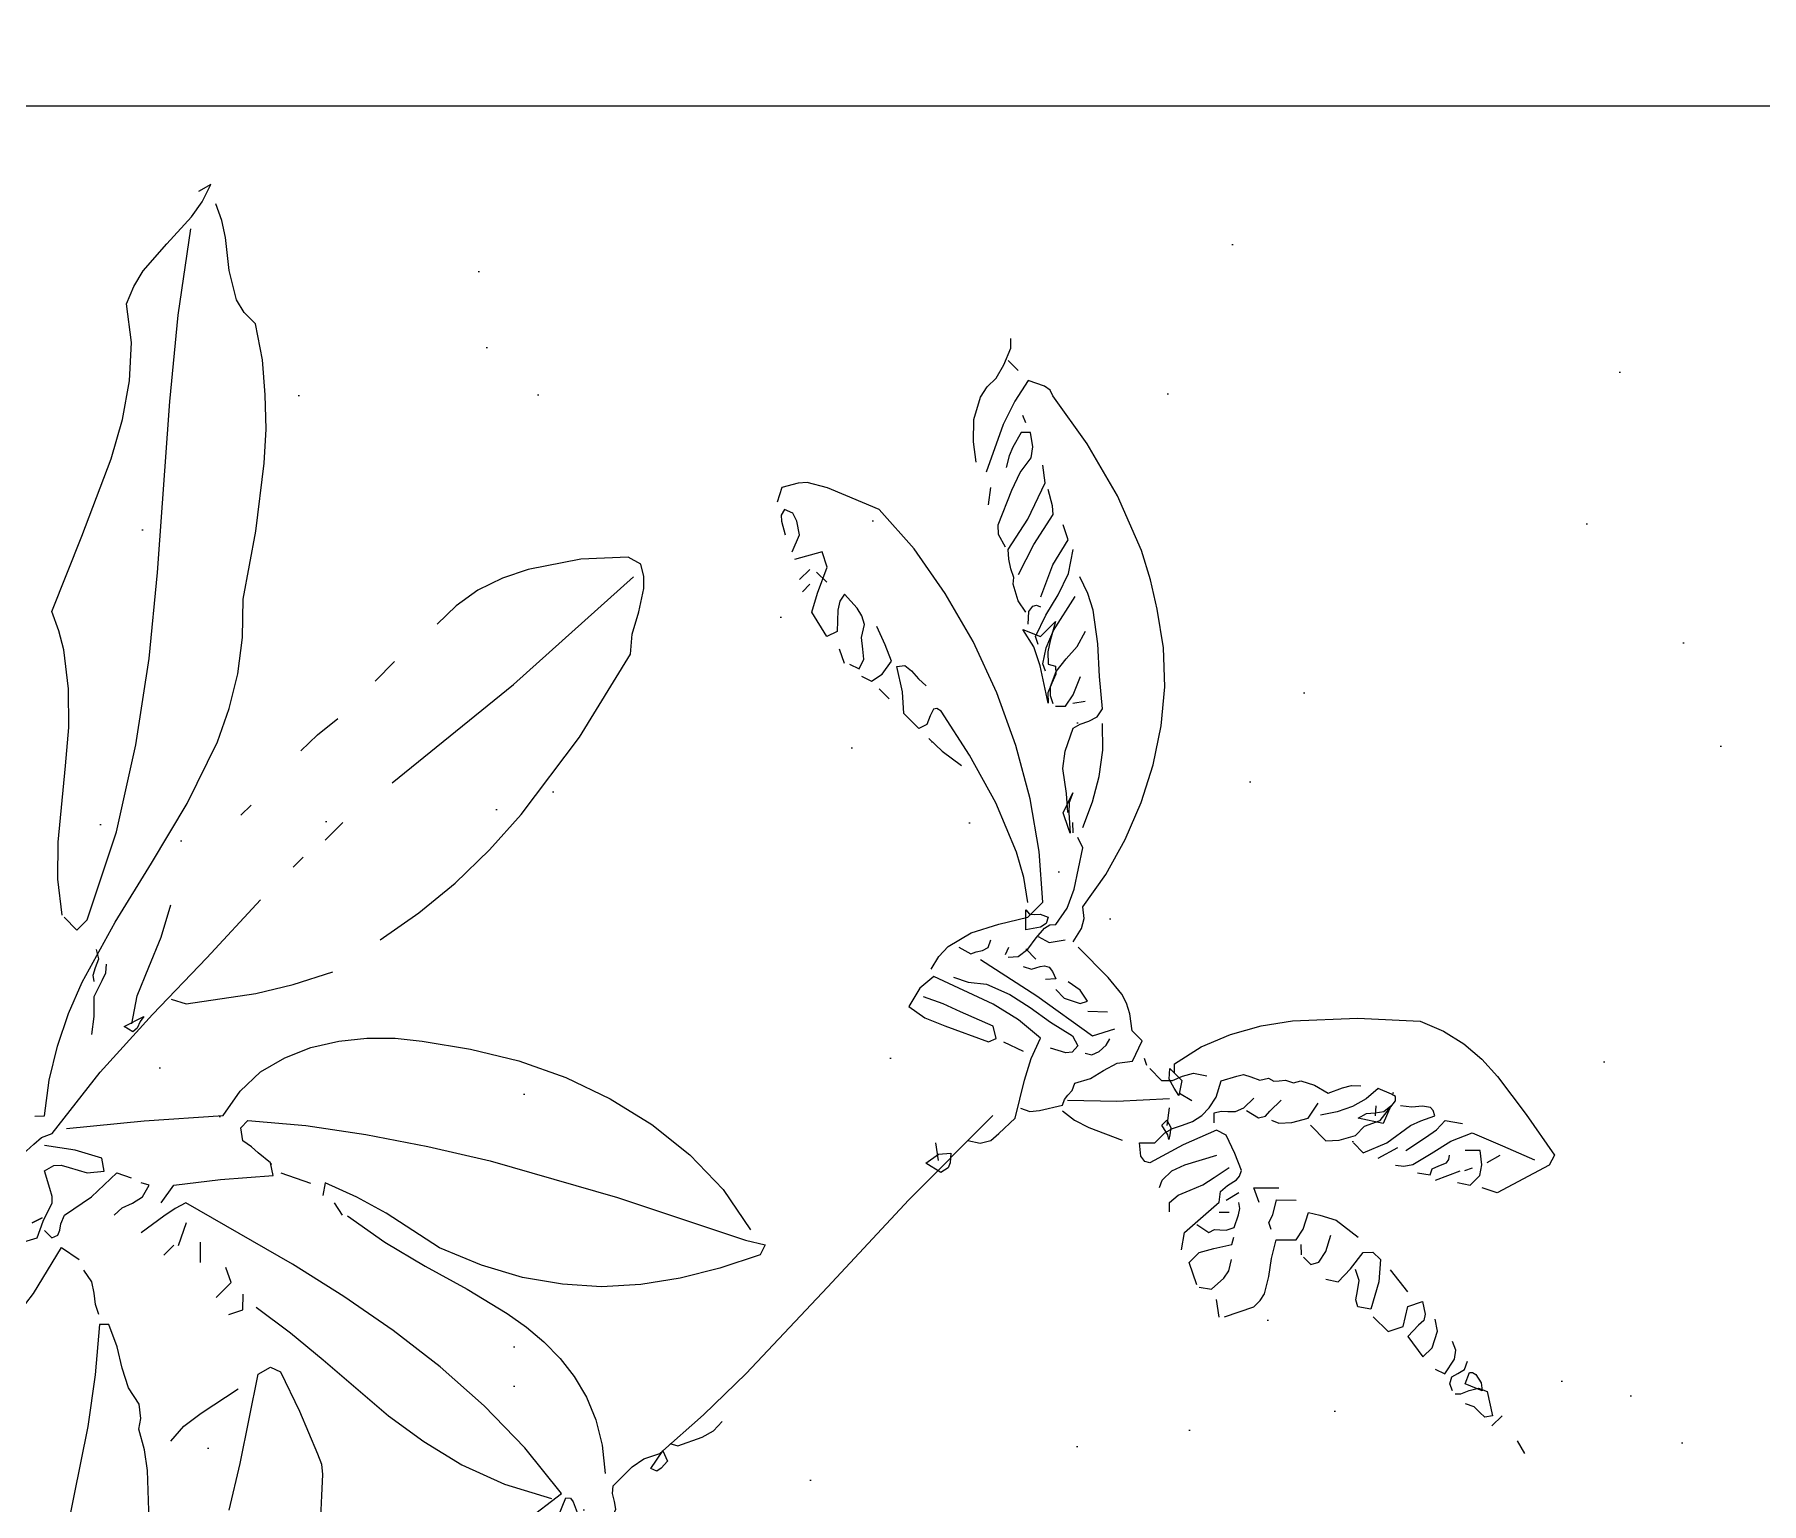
# Model space of a CAD drawing. Header units: inches. Extents: x 70 to 1974, y -315 to 363.
# Drawn here: x 902.5433 to 902.8527, y 213.948 to 214.2111 of the extents above; entities that cross this region are included whole.
import ezdxf

# ---------------------------------------------------------------- set-up
doc = ezdxf.new("R2010")
doc.units = ezdxf.units.IN
doc.header["$MEASUREMENT"] = 0
doc.layers.add('DERAKHT', color=56, linetype='Continuous', lineweight=9)
doc.layers.add('moble', color=7, linetype='Continuous', lineweight=5, true_color=0x32414e)
doc.layers.add('PDF_0', color=3, linetype='Continuous')
doc.layers.add('Tree', color=91, linetype='Continuous')

# ---------------------------------------------------------------- blocks, each defined once
blk = doc.blocks.new('k1')
at = {"true_color": 0x636466}
h = blk.add_hatch(color=251, dxfattribs=at)
h.dxf.hatch_style = 1
h.paths.add_polyline_path([(-461.084553, -161.558413), (-462.606539, -161.558413), (-462.606539, -162.181044), (-462.606488, -162.181044), (-462.606488, -162.318764), (-462.468176, -162.318764), (-462.468176, -161.696776), (-461.222916, -161.696776), (-461.222916, -162.942037), (-461.084553, -162.942037), (-461.084553, -162.803674)])
h.paths.add_polyline_path([(-460.392742, -161.696776), (-459.147481, -161.696776), (-459.147481, -162.942037), (-457.907038, -162.942037), (-457.907038, -162.803674), (-459.009118, -162.803674), (-459.009118, -161.558413), (-460.531104, -161.558413), (-460.531104, -162.181044), (-461.084553, -162.181044), (-461.084553, -162.319406), (-460.392742, -162.319406)])
h.paths.add_polyline_path([(-459.70093, -162.319406), (-459.147481, -162.319406), (-459.147481, -162.181044), (-459.839292, -162.181044), (-459.839292, -162.803674), (-461.084553, -162.803674), (-461.084553, -162.942037), (-459.70093, -162.942037)], flags=17)
h.paths.add_polyline_path([(-458.317307, -161.696776), (-457.072046, -161.696776), (-457.073504, -162.263267), (-457.004323, -162.263267), (-456.935141, -162.263118), (-456.933684, -161.558413), (-458.455669, -161.558413), (-458.455669, -162.181044), (-459.009118, -162.181044), (-459.009118, -162.319406), (-458.317307, -162.319406)])
h.paths.add_polyline_path([(-457.434007, -165.014543), (-453.659605, -165.014543), (-453.659605, -164.563534), (-457.434007, -164.563534)], flags=9)
h.paths.add_polyline_path([(-466.464598, -178.781012), (-469.762396, -178.781012), (-469.762396, -178.172044), (-466.464598, -178.172044)], flags=9)
h.paths.add_polyline_path([(-465.786543, -177.11876), (-468.342649, -177.11876), (-468.342649, -176.345838), (-465.786543, -176.345838)], flags=9)
h.paths.add_polyline_path([(-466.63717, -172.258761), (-468.426209, -172.258761), (-468.426209, -171.585383), (-466.63717, -171.585383)], flags=9)
h.paths.add_polyline_path([(-467.405796, -174.792701), (-469.156296, -174.792701), (-469.156296, -174.365201), (-467.405796, -174.365201)], flags=9)
h.paths.add_polyline_path([(-466.579129, -173.48992), (-469.330129, -173.48992), (-469.330129, -173.02492), (-466.579129, -173.02492)], flags=9)
h.paths.add_polyline_path([(-469.004688, -195.618186), (-468.536688, -195.649924), (-468.441471, -195.109924), (-468.909471, -195.078186)], flags=9)
h.paths.add_polyline_path([(-465.424801, -183.208578), (-468.854179, -183.237509), (-468.858987, -182.66753), (-465.429609, -182.638598)], flags=9)
h.paths.add_polyline_path([(-469.33272, -170.527946), (-465.138941, -170.527946), (-465.138941, -170.026826), (-469.33272, -170.026826)], flags=9)
h.paths.add_polyline_path([(-469.448368, -194.832219), (-468.980368, -194.863958), (-468.885152, -194.323958), (-469.353152, -194.292219)], flags=9)
h.paths.add_polyline_path([(-467.276073, -194.857165), (-468.718522, -194.869334), (-468.723646, -194.261855), (-467.281198, -194.249686)], flags=9)
h.paths.add_polyline_path([(-464.448265, -194.845215), (-465.653222, -194.85538), (-465.658031, -194.2854), (-464.453074, -194.275235)], flags=9)
h.paths.add_polyline_path([(-466.823562, -194.816121), (-465.800134, -194.84786), (-465.704917, -194.30786), (-466.728346, -194.276121)], flags=9)
h.paths.add_polyline_path([(-468.654176, -184.453827), (-467.978794, -184.476063), (-467.912084, -184.093043), (-468.587467, -184.070807)], flags=9)
h.paths.add_polyline_path([(-468.000477, -184.222584), (-467.911458, -184.230756), (-467.886942, -184.089996), (-467.975961, -184.081824)], flags=9)
h.paths.add_polyline_path([(-469.370858, -184.11538), (-469.306765, -184.121733), (-469.287705, -184.012299), (-469.351798, -184.005945)], flags=9)
h.paths.add_polyline_path([(-469.458864, -184.445559), (-469.355755, -184.453898), (-469.330739, -184.310265), (-469.433848, -184.301927)], flags=9)
h.paths.add_polyline_path([(-469.564205, -184.393873), (-468.642348, -184.413661), (-468.582984, -184.072814), (-469.504841, -184.053026)], flags=9)
h.paths.add_polyline_path([(-468.61394, -183.839235), (-467.938558, -183.861472), (-467.871848, -183.478452), (-468.547231, -183.456215)], flags=9)
h.paths.add_polyline_path([(-467.960151, -183.589319), (-467.871133, -183.597491), (-467.846617, -183.456732), (-467.935635, -183.44856)], flags=9)
h.paths.add_polyline_path([(-469.375332, -183.502935), (-469.311238, -183.509289), (-469.292179, -183.399854), (-469.356272, -183.393501)], flags=9)
h.paths.add_polyline_path([(-469.463338, -183.833115), (-469.360229, -183.841453), (-469.335213, -183.697821), (-469.438322, -183.689482)], flags=9)
h.paths.add_polyline_path([(-469.568679, -183.781429), (-468.646822, -183.801217), (-468.587458, -183.46037), (-469.509315, -183.440582)], flags=9)
h.paths.add_polyline_path([(-464.470043, -193.071108), (-466.409974, -193.087474), (-466.415036, -192.487495), (-464.475105, -192.471129)], flags=9)
h.paths.add_polyline_path([(-464.447055, -179.889519), (-467.444449, -179.914806), (-467.449447, -179.322327), (-464.452054, -179.29704)], flags=9)
h.paths.add_polyline_path([(-464.457023, -175.97201), (-466.684444, -175.990801), (-466.689442, -175.398322), (-464.462021, -175.379531)], flags=9)
h.paths.add_polyline_path([(-464.465941, -178.775776), (-466.548367, -178.793344), (-466.553492, -178.185866), (-464.471066, -178.168297)], flags=9)
h.paths.add_polyline_path([(-464.466612, -174.852487), (-466.289047, -174.867862), (-466.294045, -174.275383), (-464.47161, -174.260008)], flags=9)
h.paths.add_polyline_path([(-464.468663, -173.535124), (-466.471091, -173.552018), (-466.475963, -172.974538), (-464.473534, -172.957645)], flags=9)
h.paths.add_polyline_path([(-464.497979, -172.09468), (-465.535442, -172.103432), (-465.539049, -171.675948), (-464.501586, -171.667195)], flags=9)
h.paths.add_polyline_path([(-464.48703, -190.978807), (-466.520901, -190.978807), (-466.520901, -190.483824), (-464.48703, -190.483824)], flags=9)
h.paths.add_polyline_path([(-464.36096, -186.557805), (-469.83514, -186.603987), (-469.840008, -186.026883), (-464.365828, -185.980701)], flags=9)
h.paths.add_polyline_path([(-464.478767, -192.028262), (-465.421138, -192.028262), (-465.421138, -191.447609), (-464.478767, -191.447609)], flags=9)
h.paths.add_polyline_path([(-464.472947, -195.619187), (-466.412878, -195.635553), (-466.417307, -195.110572), (-464.477376, -195.094206)], flags=9)
h.paths.add_polyline_path([(-467.785297, -195.762833), (-468.370297, -195.762833), (-468.370297, -194.967833), (-467.785297, -194.967833)], flags=9)
h.paths.add_polyline_path([(-466.566597, -185.632484), (-467.581262, -185.632484), (-467.581262, -185.164507), (-466.566597, -185.164507)], flags=9)
h.paths.add_polyline_path([(-464.432667, -185.577388), (-466.210746, -185.592388), (-466.214107, -185.194002), (-464.436028, -185.179001)], flags=9)
h.paths.add_polyline_path([(-465.654601, -185.08121), (-469.009149, -185.08121), (-469.009149, -184.60894), (-465.654601, -184.60894)], flags=9)
h.paths.add_polyline_path([(-466.242817, -184.430748), (-467.910249, -184.444815), (-467.913281, -184.085369), (-466.24585, -184.071302)], flags=9)
h.paths.add_polyline_path([(-466.256574, -183.784196), (-467.534605, -183.794978), (-467.537974, -183.395593), (-466.259943, -183.384811)], flags=9)
h.paths.add_polyline_path([(-465.027294, -184.329362), (-465.448312, -184.332914), (-465.451302, -183.97846), (-465.030284, -183.974908)], flags=9)
h.paths.add_polyline_path([(-464.397347, -183.896756), (-466.049801, -183.910697), (-466.052792, -183.556243), (-464.400337, -183.542302)], flags=9)
h.paths.add_polyline_path([(-464.454953, -185.063108), (-465.646662, -185.073161), (-465.649936, -184.685123), (-464.458226, -184.675069)], flags=9)
h.paths.add_polyline_path([(-469.694532, -185.032886), (-469.025582, -185.053632), (-468.963345, -184.700668), (-469.632295, -184.679923)], flags=9)
h.paths.add_polyline_path([(-454.559252, -188.448283), (-454.608575, -188.448283), (-454.608575, -188.300314), (-454.559252, -188.300314)], flags=9)
h.paths.add_polyline_path([(-453.497239, -188.537825), (-454.550285, -188.537825), (-454.550285, -188.1414), (-453.497239, -188.1414)], flags=9)
h.paths.add_polyline_path([(-454.122686, -187.411794), (-454.172009, -187.411794), (-454.172009, -187.263824), (-454.122686, -187.263824)], flags=9)
h.paths.add_polyline_path([(-453.47049, -187.51871), (-454.105315, -187.51871), (-454.105315, -187.093677), (-453.47049, -187.093677)], flags=9)
h.paths.add_polyline_path([(-453.963077, -180.209451), (-454.0124, -180.209451), (-454.0124, -180.061482), (-453.963077, -180.061482)], flags=9)
h.paths.add_polyline_path([(-453.745032, -181.059576), (-453.794355, -181.059576), (-453.794355, -180.911606), (-453.745032, -180.911606)], flags=9)
h.paths.add_polyline_path([(-453.834329, -182.003262), (-453.883652, -182.003262), (-453.883652, -181.855293), (-453.834329, -181.855293)], flags=9)
h.paths.add_polyline_path([(-454.219129, -183.851612), (-454.268452, -183.851612), (-454.268452, -183.703643), (-454.219129, -183.703643)], flags=9)
h.paths.add_polyline_path([(-454.33808, -184.728231), (-454.387404, -184.728231), (-454.387404, -184.580262), (-454.33808, -184.580262)], flags=9)
h.paths.add_polyline_path([(-453.493382, -186.542126), (-454.174524, -186.542126), (-454.174524, -186.117093), (-453.493382, -186.117093)], flags=9)
h.paths.add_polyline_path([(-452.98882, -187.482582), (-453.545467, -187.482582), (-453.545467, -187.140139), (-452.98882, -187.140139)], flags=9)
h.paths.add_polyline_path([(-452.98882, -186.497949), (-453.545467, -186.497949), (-453.545467, -186.155506), (-452.98882, -186.155506)], flags=9)
h.paths.add_polyline_path([(-452.980347, -184.832488), (-454.348081, -184.832488), (-454.348081, -184.382934), (-452.980347, -184.382934)], flags=9)
h.paths.add_polyline_path([(-452.946768, -184.050748), (-454.225953, -184.050748), (-454.225953, -183.507196), (-452.946768, -183.507196)], flags=9)
h.paths.add_polyline_path([(-453.116858, -182.105274), (-453.808899, -182.105274), (-453.808899, -181.680241), (-453.116858, -181.680241)], flags=9)
h.paths.add_polyline_path([(-453.136025, -181.174462), (-453.742242, -181.174462), (-453.742242, -180.728995), (-453.136025, -180.728995)], flags=9)
h.paths.add_polyline_path([(-453.001036, -180.321862), (-453.938288, -180.321862), (-453.938288, -179.872308), (-453.001036, -179.872308)], flags=9)
h.paths.add_polyline_path([(-452.933118, -173.262658), (-456.203016, -173.319734), (-456.219288, -172.387526), (-452.949389, -172.33045)], flags=9)
h.paths.add_polyline_path([(-452.991961, -185.416598), (-454.046271, -185.416598), (-454.046271, -185.148553), (-452.991961, -185.148553)], flags=9)
h.paths.add_polyline_path([(-452.971152, -185.959896), (-453.900168, -185.959896), (-453.900168, -185.689964), (-452.971152, -185.689964)], flags=9)
h.paths.add_polyline_path([(-452.942275, -190.733958), (-453.686349, -190.733958), (-453.686349, -190.429564), (-452.942275, -190.429564)], flags=9)
h.paths.add_polyline_path([(-452.98882, -188.532389), (-453.545467, -188.532389), (-453.545467, -188.189946), (-452.98882, -188.189946)], flags=9)
h.paths.add_polyline_path([(-454.158193, -186.432475), (-454.207516, -186.432475), (-454.207516, -186.284506), (-454.158193, -186.284506)], flags=9)
h.paths.add_polyline_path([(-454.44334, -190.804359), (-455.494222, -190.804359), (-455.494222, -190.391765), (-454.44334, -190.391765)], flags=9)
h.paths.add_polyline_path([(-452.955046, -190.155794), (-453.704758, -190.155794), (-453.704758, -189.834489), (-452.955046, -189.834489)], flags=9)
h.paths.add_polyline_path([(-455.385779, -190.138784), (-454.579104, -190.138784), (-454.579104, -189.861077), (-455.385779, -189.861077)], flags=9)
h.paths.add_polyline_path([(-453.087851, -175.65778), (-455.011028, -175.65778), (-455.011028, -175.325999), (-453.087851, -175.325999)], flags=9)
h = blk.add_hatch(color=251, dxfattribs=at)
h.dxf.hatch_style = 1
h.paths.add_polyline_path([(-454.82729, -165.570921), (-455.449623, -165.570921), (-455.449623, -165.709283), (-454.826993, -165.709283)])
h.paths.add_polyline_path([(-454.688928, -165.570921), (-454.82729, -165.570921), (-454.826993, -165.709283), (-454.68863, -165.709283)])
h.paths.add_polyline_path([(-454.066, -165.570921), (-454.688928, -165.570921), (-454.68863, -165.709283), (-454.204362, -165.709283), (-454.204362, -166.954544), (-454.826993, -166.954544), (-454.826993, -167.646356), (-454.68863, -167.646356), (-454.68863, -167.092906), (-454.066, -167.092906)])
h.paths.add_polyline_path([(-454.68863, -165.709283), (-454.826993, -165.709283), (-454.826993, -166.262732), (-455.449623, -166.262732), (-455.449623, -167.784718), (-454.204362, -167.784718), (-454.204362, -169.029979), (-454.826993, -169.029979), (-454.826993, -169.72179), (-454.68863, -169.72179), (-454.68863, -169.168341), (-454.066, -169.168341), (-454.066, -167.646356), (-455.311261, -167.646356), (-455.311261, -166.401095), (-454.68863, -166.401095)])
h.paths.add_polyline_path([(-454.68863, -167.784718), (-454.826993, -167.784718), (-454.826993, -168.338167), (-455.449623, -168.338167), (-455.449623, -169.72179), (-455.311261, -169.72179), (-455.311261, -168.476529), (-454.68863, -168.476529)], flags=17)
h.paths.add_polyline_path([(-454.066, -169.72179), (-455.449623, -169.72179), (-455.449623, -169.860153), (-454.204362, -169.860153), (-454.204362, -171.105414), (-454.826993, -171.105414), (-454.826993, -171.797225), (-454.68863, -171.797225), (-454.68863, -171.243776), (-454.066, -171.243776)])
h.paths.add_polyline_path([(-458.68924, -165.014543), (-454.914838, -165.014543), (-454.914838, -164.563534), (-458.68924, -164.563534)], flags=9)
h.paths.add_polyline_path([(-467.609422, -178.781012), (-470.907219, -178.781012), (-470.907219, -178.172044), (-467.609422, -178.172044)], flags=9)
h.paths.add_polyline_path([(-466.931367, -177.11876), (-469.487472, -177.11876), (-469.487472, -176.345838), (-466.931367, -176.345838)], flags=9)
h.paths.add_polyline_path([(-467.781993, -172.258761), (-469.571033, -172.258761), (-469.571033, -171.585383), (-467.781993, -171.585383)], flags=9)
h.paths.add_polyline_path([(-468.55062, -174.792701), (-470.30112, -174.792701), (-470.30112, -174.365201), (-468.55062, -174.365201)], flags=9)
h.paths.add_polyline_path([(-467.723953, -173.48992), (-470.474953, -173.48992), (-470.474953, -173.02492), (-467.723953, -173.02492)], flags=9)
h.paths.add_polyline_path([(-470.149511, -195.618186), (-469.681511, -195.649924), (-469.586295, -195.109924), (-470.054295, -195.078186)], flags=9)
h.paths.add_polyline_path([(-466.569624, -183.208578), (-469.999002, -183.237509), (-470.003811, -182.66753), (-466.574433, -182.638598)], flags=9)
h.paths.add_polyline_path([(-470.477543, -170.527946), (-466.283764, -170.527946), (-466.283764, -170.026826), (-470.477543, -170.026826)], flags=9)
h.paths.add_polyline_path([(-470.593192, -194.832219), (-470.125192, -194.863958), (-470.029975, -194.323958), (-470.497975, -194.292219)], flags=9)
h.paths.add_polyline_path([(-468.420897, -194.857165), (-469.863345, -194.869334), (-469.86847, -194.261855), (-468.426021, -194.249686)], flags=9)
h.paths.add_polyline_path([(-465.593089, -194.845215), (-466.798046, -194.85538), (-466.802854, -194.2854), (-465.597897, -194.275235)], flags=9)
h.paths.add_polyline_path([(-467.968386, -194.816121), (-466.944957, -194.84786), (-466.849741, -194.30786), (-467.873169, -194.276121)], flags=9)
h.paths.add_polyline_path([(-469.799, -184.453827), (-469.123618, -184.476063), (-469.056908, -184.093043), (-469.732291, -184.070807)], flags=9)
h.paths.add_polyline_path([(-469.1453, -184.222584), (-469.056282, -184.230756), (-469.031766, -184.089996), (-469.120784, -184.081824)], flags=9)
h.paths.add_polyline_path([(-470.515682, -184.11538), (-470.451588, -184.121733), (-470.432528, -184.012299), (-470.496622, -184.005945)], flags=9)
h.paths.add_polyline_path([(-470.603687, -184.445559), (-470.500579, -184.453898), (-470.475563, -184.310265), (-470.578671, -184.301927)], flags=9)
h.paths.add_polyline_path([(-470.709029, -184.393873), (-469.787172, -184.413661), (-469.727807, -184.072814), (-470.649664, -184.053026)], flags=9)
h.paths.add_polyline_path([(-469.758764, -183.839235), (-469.083382, -183.861472), (-469.016672, -183.478452), (-469.692055, -183.456215)], flags=9)
h.paths.add_polyline_path([(-469.104975, -183.589319), (-469.015956, -183.597491), (-468.991441, -183.456732), (-469.080459, -183.44856)], flags=9)
h.paths.add_polyline_path([(-470.520156, -183.502935), (-470.456062, -183.509289), (-470.437002, -183.399854), (-470.501096, -183.393501)], flags=9)
h.paths.add_polyline_path([(-470.608161, -183.833115), (-470.505053, -183.841453), (-470.480037, -183.697821), (-470.583145, -183.689482)], flags=9)
h.paths.add_polyline_path([(-470.713502, -183.781429), (-469.791646, -183.801217), (-469.732281, -183.46037), (-470.654138, -183.440582)], flags=9)
h.paths.add_polyline_path([(-465.614867, -193.071108), (-467.554798, -193.087474), (-467.559859, -192.487495), (-465.619928, -192.471129)], flags=9)
h.paths.add_polyline_path([(-465.591879, -179.889519), (-468.589272, -179.914806), (-468.594271, -179.322327), (-465.596877, -179.29704)], flags=9)
h.paths.add_polyline_path([(-465.601847, -175.97201), (-467.829267, -175.990801), (-467.834266, -175.398322), (-465.606845, -175.379531)], flags=9)
h.paths.add_polyline_path([(-465.610765, -178.775776), (-467.693191, -178.793344), (-467.698316, -178.185866), (-465.61589, -178.168297)], flags=9)
h.paths.add_polyline_path([(-465.611435, -174.852487), (-467.43387, -174.867862), (-467.438869, -174.275383), (-465.616434, -174.260008)], flags=9)
h.paths.add_polyline_path([(-465.613486, -173.535124), (-467.615915, -173.552018), (-467.620787, -172.974538), (-465.618358, -172.957645)], flags=9)
h.paths.add_polyline_path([(-465.642803, -172.09468), (-466.680266, -172.103432), (-466.683872, -171.675948), (-465.646409, -171.667195)], flags=9)
h.paths.add_polyline_path([(-465.631854, -190.978807), (-467.665724, -190.978807), (-467.665724, -190.483824), (-465.631854, -190.483824)], flags=9)
h.paths.add_polyline_path([(-465.505783, -186.557805), (-470.979963, -186.603987), (-470.984832, -186.026883), (-465.510652, -185.980701)], flags=9)
h.paths.add_polyline_path([(-465.623591, -192.028262), (-466.565962, -192.028262), (-466.565962, -191.447609), (-465.623591, -191.447609)], flags=9)
h.paths.add_polyline_path([(-465.617771, -195.619187), (-467.557702, -195.635553), (-467.562131, -195.110572), (-465.6222, -195.094206)], flags=9)
h.paths.add_polyline_path([(-468.930121, -195.762833), (-469.515121, -195.762833), (-469.515121, -194.967833), (-468.930121, -194.967833)], flags=9)
h.paths.add_polyline_path([(-467.71142, -185.632484), (-468.726085, -185.632484), (-468.726085, -185.164507), (-467.71142, -185.164507)], flags=9)
h.paths.add_polyline_path([(-465.57749, -185.577388), (-467.355569, -185.592388), (-467.35893, -185.194002), (-465.580851, -185.179001)], flags=9)
h.paths.add_polyline_path([(-466.799425, -185.08121), (-470.153973, -185.08121), (-470.153973, -184.60894), (-466.799425, -184.60894)], flags=9)
h.paths.add_polyline_path([(-467.387641, -184.430748), (-469.055073, -184.444815), (-469.058105, -184.085369), (-467.390673, -184.071302)], flags=9)
h.paths.add_polyline_path([(-467.401397, -183.784196), (-468.679429, -183.794978), (-468.682798, -183.395593), (-467.404767, -183.384811)], flags=9)
h.paths.add_polyline_path([(-466.172118, -184.329362), (-466.593136, -184.332914), (-466.596126, -183.97846), (-466.175108, -183.974908)], flags=9)
h.paths.add_polyline_path([(-465.542171, -183.896756), (-467.194625, -183.910697), (-467.197615, -183.556243), (-465.545161, -183.542302)], flags=9)
h.paths.add_polyline_path([(-465.599776, -185.063108), (-466.791486, -185.073161), (-466.79476, -184.685123), (-465.60305, -184.675069)], flags=9)
h.paths.add_polyline_path([(-470.839355, -185.032886), (-470.170406, -185.053632), (-470.108169, -184.700668), (-470.777118, -184.679923)], flags=9)
h.paths.add_polyline_path([(-455.704076, -188.448283), (-455.753399, -188.448283), (-455.753399, -188.300314), (-455.704076, -188.300314)], flags=9)
h.paths.add_polyline_path([(-454.642063, -188.537825), (-455.695109, -188.537825), (-455.695109, -188.1414), (-454.642063, -188.1414)], flags=9)
h.paths.add_polyline_path([(-455.26751, -187.411794), (-455.316833, -187.411794), (-455.316833, -187.263824), (-455.26751, -187.263824)], flags=9)
h.paths.add_polyline_path([(-454.615314, -187.51871), (-455.250139, -187.51871), (-455.250139, -187.093677), (-454.615314, -187.093677)], flags=9)
h.paths.add_polyline_path([(-455.107901, -180.209451), (-455.157224, -180.209451), (-455.157224, -180.061482), (-455.107901, -180.061482)], flags=9)
h.paths.add_polyline_path([(-454.889855, -181.059576), (-454.939178, -181.059576), (-454.939178, -180.911606), (-454.889855, -180.911606)], flags=9)
h.paths.add_polyline_path([(-454.979153, -182.003262), (-455.028476, -182.003262), (-455.028476, -181.855293), (-454.979153, -181.855293)], flags=9)
h.paths.add_polyline_path([(-455.363952, -183.851612), (-455.413275, -183.851612), (-455.413275, -183.703643), (-455.363952, -183.703643)], flags=9)
h.paths.add_polyline_path([(-455.482904, -184.728231), (-455.532227, -184.728231), (-455.532227, -184.580262), (-455.482904, -184.580262)], flags=9)
h.paths.add_polyline_path([(-454.638205, -186.542126), (-455.319348, -186.542126), (-455.319348, -186.117093), (-454.638205, -186.117093)], flags=9)
h.paths.add_polyline_path([(-454.133644, -187.482582), (-454.690291, -187.482582), (-454.690291, -187.140139), (-454.133644, -187.140139)], flags=9)
h.paths.add_polyline_path([(-454.133644, -186.497949), (-454.690291, -186.497949), (-454.690291, -186.155506), (-454.133644, -186.155506)], flags=9)
h.paths.add_polyline_path([(-454.125171, -184.832488), (-455.492905, -184.832488), (-455.492905, -184.382934), (-454.125171, -184.382934)], flags=9)
h.paths.add_polyline_path([(-454.091591, -184.050748), (-455.370777, -184.050748), (-455.370777, -183.507196), (-454.091591, -183.507196)], flags=9)
h.paths.add_polyline_path([(-454.261682, -182.105274), (-454.953723, -182.105274), (-454.953723, -181.680241), (-454.261682, -181.680241)], flags=9)
h.paths.add_polyline_path([(-454.280849, -181.174462), (-454.887066, -181.174462), (-454.887066, -180.728995), (-454.280849, -180.728995)], flags=9)
h.paths.add_polyline_path([(-454.14586, -180.321862), (-455.083112, -180.321862), (-455.083112, -179.872308), (-454.14586, -179.872308)], flags=9)
h.paths.add_polyline_path([(-454.077941, -173.262658), (-457.34784, -173.319734), (-457.364112, -172.387526), (-454.094213, -172.33045)], flags=9)
h.paths.add_polyline_path([(-454.136785, -185.416598), (-455.191095, -185.416598), (-455.191095, -185.148553), (-454.136785, -185.148553)], flags=9)
h.paths.add_polyline_path([(-454.115976, -185.959896), (-455.044992, -185.959896), (-455.044992, -185.689964), (-454.115976, -185.689964)], flags=9)
h.paths.add_polyline_path([(-454.087098, -190.733958), (-454.831173, -190.733958), (-454.831173, -190.429564), (-454.087098, -190.429564)], flags=9)
h.paths.add_polyline_path([(-454.133644, -188.532389), (-454.690291, -188.532389), (-454.690291, -188.189946), (-454.133644, -188.189946)], flags=9)
h.paths.add_polyline_path([(-455.303016, -186.432475), (-455.35234, -186.432475), (-455.35234, -186.284506), (-455.303016, -186.284506)], flags=9)
h.paths.add_polyline_path([(-455.588164, -190.804359), (-456.639046, -190.804359), (-456.639046, -190.391765), (-455.588164, -190.391765)], flags=9)
h.paths.add_polyline_path([(-454.09987, -190.155794), (-454.849581, -190.155794), (-454.849581, -189.834489), (-454.09987, -189.834489)], flags=9)
h.paths.add_polyline_path([(-456.530603, -190.138784), (-455.723928, -190.138784), (-455.723928, -189.861077), (-456.530603, -189.861077)], flags=9)
h.paths.add_polyline_path([(-454.232674, -175.65778), (-456.155851, -175.65778), (-456.155851, -175.325999), (-454.232674, -175.325999)], flags=9)
blk = doc.blocks.new('P057')
at = {"layer": 'Tree', "linetype": 'Continuous'}
for points in [[(-0.07204, 0.97209), (-0.07741, 0.97616), (-0.0825, 0.98139), (-0.08599, 0.98808), (-0.08687, 0.99201), (-0.08687, 0.99608), (-0.08817, 1.00088), (-0.09036, 1.0064), (-0.09254, 1.00858)], [(-0.08817, 1.00291), (-0.08352, 1.00291)], [(0.06086, 0.88383), (0.0597, 0.88892), (0.05796, 0.89182), (0.05504, 0.89415), (0.05286, 0.90695), (0.04923, 0.91945), (0.04443, 0.93167), (0.03847, 0.94315), (0.03135, 0.95391), (0.0232, 0.9638), (0.01389, 0.97252), (0.00357, 0.97994), (-0.00471, 0.98517), (-0.01358, 0.98983), (-0.03176, 0.99695), (-0.05066, 1.00189), (-0.06971, 1.00509), (-0.0716, 1.00567), (-0.07378, 1.00538), (-0.07887, 1.00291), (-0.07727, 0.99506), (-0.07451, 0.98706), (-0.06738, 0.97209)], [(-0.06971, 0.99258), (-0.07204, 0.9936)], [(-0.04572, 0.95929), (-0.05022, 0.9606), (-0.05255, 0.96278), (-0.05735, 0.97383), (-0.05953, 0.97979), (-0.0604, 0.98575), (-0.06258, 0.98866), (-0.06636, 0.99142), (-0.06854, 0.98924), (-0.06709, 0.98401), (-0.06593, 0.9811), (-0.06389, 0.97776)], [(-0.02609, 0.94896), (-0.03045, 0.94984), (-0.0354, 0.95246), (-0.03685, 0.9542), (-0.03946, 0.95551), (-0.04223, 0.95726), (-0.04455, 0.95929), (-0.04702, 0.97092), (-0.05139, 0.98328), (-0.05604, 0.98677)], [(-0.03641, 0.95595), (-0.03976, 0.96642), (-0.04223, 0.97776), (-0.04441, 0.97965), (-0.04921, 0.98241)], [(-0.02609, 0.95595), (-0.03074, 0.96613), (-0.03292, 0.97543), (-0.03758, 0.97776)], [(-0.01576, 0.94431), (-0.01824, 0.94562), (-0.02071, 0.95289), (-0.0226, 0.96045), (-0.02507, 0.96772), (-0.02958, 0.97427)], [(-0.05938, 0.96511), (-0.06287, 0.96962)], [(0.02975, 0.91247), (0.02509, 0.91654), (0.01855, 0.92149), (0.01506, 0.926), (0.01157, 0.93312), (0.0123, 0.93573), (0.01361, 0.93835), (0.01448, 0.94126), (0.01389, 0.94431), (0.00575, 0.95115), (-0.0021, 0.95827), (-0.01097, 0.96496), (-0.01606, 0.96758), (-0.02173, 0.96962)], [(-0.00791, 0.93995), (-0.01024, 0.94097), (-0.01315, 0.94548), (-0.01547, 0.95115), (-0.01824, 0.96395)], [(0.00139, 0.93414), (-0.00108, 0.9353), (-0.00326, 0.93748), (-0.00544, 0.94228), (-0.00602, 0.94751), (-0.00632, 0.95289), (-0.00791, 0.95827)], [(-0.02274, 0.94678), (-0.02551, 0.94984), (-0.0258, 0.95202), (-0.02522, 0.95304), (-0.02391, 0.95362)], [(0.00008, 0.93312), (-0.01038, 0.93995), (-0.0162, 0.94286), (-0.02274, 0.94431), (-0.01707, 0.94678), (-0.01707, 0.95362), (-0.01387, 0.94795), (-0.01184, 0.9449), (-0.00893, 0.94213), (-0.00675, 0.94329), (-0.00486, 0.94155), (-0.0037, 0.93864), (-0.00239, 0.93544), (0.00008, 0.93312)], [(0.00241, 0.93414), (0.00474, 0.93646), (0.00386, 0.94082), (0.00139, 0.94678)], [(0.11451, 0.87699), (0.11233, 0.87918), (0.11451, 0.88921), (0.11843, 0.8988), (0.12353, 0.90782), (0.12963, 0.91625), (0.14402, 0.93181), (0.15915, 0.94562), (0.16686, 0.94868), (0.17441, 0.95042), (0.18212, 0.951), (0.18968, 0.95071), (0.2051, 0.94853), (0.22094, 0.94562), (0.2221, 0.94213), (0.21644, 0.92381), (0.21178, 0.92149)], [(0.00575, 0.93879), (0.00822, 0.94213)], [(0.03673, 0.91247), (0.03309, 0.92061), (0.02873, 0.92803), (0.02349, 0.93486), (0.01724, 0.94097)], [(0.0344, 0.84486), (0.03324, 0.84951), (0.03309, 0.85402), (0.03527, 0.86245), (0.03963, 0.87088), (0.04472, 0.87918), (0.04472, 0.88601), (0.03222, 0.89692), (0.01797, 0.90695), (0.00241, 0.91596), (-0.01417, 0.92367), (-0.03147, 0.93006), (-0.04892, 0.93472), (-0.06636, 0.93777), (-0.08352, 0.93879), (-0.09443, 0.93442), (-0.10039, 0.93195), (-0.10635, 0.92847), (-0.10824, 0.92628), (-0.111, 0.92149), (-0.10867, 0.91698)], [(0.18663, 0.90665), (0.18881, 0.9084), (0.19041, 0.91087), (0.19215, 0.91756), (0.1939, 0.92498), (0.19681, 0.93181), (0.20684, 0.93588), (0.21745, 0.93995)], [(0.18561, 0.91247), (0.18721, 0.92003), (0.18794, 0.92425), (0.18779, 0.92847), (0.19244, 0.93181)], [(0.20495, 0.91698), (0.20844, 0.91931), (0.20844, 0.92381), (0.2064, 0.92672), (0.20277, 0.92963), (0.19928, 0.92614)], [(0.20713, 0.92847), (0.20844, 0.93312)], [(0.1718, 0.90215), (0.1763, 0.90215), (0.1795, 0.90985), (0.18095, 0.91931), (0.18227, 0.9228), (0.1843, 0.92716), (0.1827, 0.92803), (0.1814, 0.92803), (0.17922, 0.92657), (0.17703, 0.92381), (0.17412, 0.92149)], [(0.20379, 0.92149), (0.20495, 0.92381)], [(-0.09384, 0.90898), (-0.09603, 0.91465), (-0.09981, 0.91713), (-0.10257, 0.91814), (-0.10533, 0.91698), (-0.10475, 0.91494), (-0.1033, 0.91364), (-0.09937, 0.91131)], [(0.03512, 0.90826), (0.03367, 0.90898), (0.02888, 0.91131), (0.0264, 0.91814), (0.02786, 0.91509), (0.03018, 0.91262), (0.03512, 0.90826)], [(0.15784, 0.89633), (0.16496, 0.89633), (0.16787, 0.89953), (0.17063, 0.90433), (0.17049, 0.90854), (0.17282, 0.91349), (0.1718, 0.92149), (0.17078, 0.9225), (0.16933, 0.92221), (0.16496, 0.92032), (0.16453, 0.91523), (0.16322, 0.91029), (0.16089, 0.90549), (0.15784, 0.90098)], [(0.16715, 0.90898), (0.16802, 0.91189), (0.16991, 0.91407), (0.17151, 0.9164), (0.1718, 0.91931), (0.17412, 0.91349), (0.16715, 0.90898)], [(0.19346, 0.91), (0.19681, 0.91247), (0.19594, 0.91436), (0.19681, 0.91654), (0.19782, 0.91901), (0.19768, 0.92032), (0.19681, 0.92149)], [(0.19928, 0.91247), (0.20277, 0.92032)], [(-0.05473, 0.89633), (-0.05139, 0.89749), (-0.05255, 0.90084), (-0.05502, 0.90287), (-0.05808, 0.9052), (-0.0604, 0.90898), (-0.06302, 0.91029), (-0.06578, 0.91101), (-0.07204, 0.91131), (-0.07145, 0.90869), (-0.06986, 0.90607), (-0.06505, 0.90098), (-0.06636, 0.89749), (-0.07538, 0.89967), (-0.07843, 0.90534), (-0.08222, 0.91349), (-0.08687, 0.91596), (-0.09152, 0.90782)], [(0.15682, 0.83788), (0.15348, 0.84253), (0.1545, 0.85751), (0.15232, 0.86027), (0.15261, 0.86333), (0.15333, 0.86667), (0.15318, 0.86827), (0.15232, 0.87002), (0.14694, 0.87234), (0.14068, 0.87467), (0.13733, 0.87351), (0.13297, 0.86245), (0.12948, 0.85067), (0.12803, 0.8498), (0.12585, 0.8501), (0.12251, 0.85285), (0.12599, 0.85634), (0.12599, 0.861), (0.12673, 0.86376), (0.12832, 0.86682), (0.12978, 0.87002), (0.1305, 0.87351), (0.1305, 0.87699), (0.12963, 0.88106), (0.12701, 0.88601), (0.12948, 0.89066), (0.13065, 0.89255), (0.13297, 0.89372), (0.13574, 0.89502), (0.13733, 0.89749), (0.13923, 0.89808), (0.14039, 0.89939), (0.1417, 0.90098), (0.14417, 0.90215), (0.14533, 0.90433), (0.14955, 0.90651), (0.1545, 0.90782), (0.15653, 0.91233), (0.15813, 0.91494), (0.16031, 0.91698)], [(0.17063, 0.91349), (0.16845, 0.91596)], [(-0.0857, 0.90433), (-0.0857, 0.90898)], [(-0.08352, 0.91), (-0.07887, 0.91)], [(-0.04921, 0.89633), (-0.04572, 0.89749), (-0.04484, 0.90157), (-0.04572, 0.90665), (-0.05095, 0.90898), (-0.05706, 0.91131)], [(0.04138, 0.88252), (0.03469, 0.88732), (0.02713, 0.89153), (0.01099, 0.89808), (-0.00602, 0.90302), (-0.02274, 0.90665), (-0.02434, 0.90622), (-0.02492, 0.90534), (-0.0242, 0.90302), (-0.02304, 0.90026), (-0.02391, 0.89749), (-0.03074, 0.89749), (-0.03612, 0.90215), (-0.04325, 0.90665), (-0.04164, 0.90883), (-0.03888, 0.90913), (-0.0354, 0.90883), (-0.03205, 0.90898)], [(0.03571, 0.90898), (0.03324, 0.91131)], [(0.04937, 0.86536), (0.05156, 0.86783), (0.05214, 0.87176), (0.05141, 0.87626), (0.05112, 0.88048), (0.05156, 0.88238), (0.05286, 0.88383), (0.0517, 0.89023), (0.04894, 0.89619), (0.04138, 0.90782), (0.03789, 0.90898)], [(0.18095, 0.90433), (0.18314, 0.91131)], [(-0.08222, 0.90215), (-0.08222, 0.90564)], [(0.14766, 0.88848), (0.14999, 0.8895), (0.15289, 0.8927), (0.15566, 0.89749), (0.1545, 0.90316)], [(-0.05604, 0.89531), (-0.0604, 0.89749)], [(-0.04223, 0.89749), (-0.03758, 0.89749)], [(-0.01925, 0.89749), (-0.01329, 0.89764), (-0.00559, 0.8988)], [(0.13966, 0.88499), (0.14417, 0.88601), (0.14533, 0.88805), (0.14519, 0.89023), (0.14533, 0.89531)], [(0.13501, 0.87467), (0.13283, 0.87699), (0.13399, 0.87903), (0.13559, 0.88048), (0.13733, 0.88223), (0.1385, 0.88499), (0.1385, 0.8895)], [(0.04719, 0.87569), (0.04254, 0.88034), (0.04443, 0.88019), (0.0456, 0.88121), (0.0469, 0.88266), (0.04937, 0.88383), (0.05039, 0.88193), (0.04996, 0.87975), (0.04719, 0.87569)], [(0.08703, 0.83337), (0.08994, 0.83483), (0.09197, 0.8373), (0.09604, 0.84384), (0.09517, 0.84559), (0.09502, 0.84733), (0.09488, 0.84937), (0.09386, 0.85169), (0.09633, 0.85634), (0.0975, 0.86129), (0.09895, 0.86609), (0.10201, 0.87002), (0.09953, 0.87699), (0.09502, 0.87699), (0.09052, 0.88034), (0.08732, 0.88208), (0.08412, 0.8831), (0.07714, 0.88368), (0.06319, 0.88383)], [(0.10768, 0.87234), (0.1132, 0.87234), (0.11567, 0.87481), (0.11698, 0.87816), (0.11887, 0.88136), (0.12251, 0.88383)], [(0.05156, 0.87699), (0.05548, 0.87816), (0.05853, 0.88252)], [(0.18212, 0.83236), (0.18663, 0.84137), (0.18663, 0.84428), (0.18605, 0.8469), (0.18314, 0.85184), (0.1795, 0.85664), (0.1763, 0.86202), (0.18095, 0.86667), (0.18009, 0.87074), (0.17747, 0.87569), (0.18067, 0.87772), (0.18561, 0.88034), (0.19463, 0.8815)], [(0.19681, 0.86434), (0.2003, 0.86667), (0.20015, 0.87249), (0.19928, 0.87918), (0.20146, 0.8815), (0.20495, 0.8815), (0.2096, 0.87598), (0.21411, 0.86783), (0.21062, 0.86536), (0.20858, 0.86652), (0.20684, 0.869), (0.2048, 0.87176), (0.20146, 0.87351)], [(0.21862, 0.88034), (0.2096, 0.8815)], [(0.21644, 0.86667), (0.22327, 0.86667), (0.22559, 0.87132), (0.2221, 0.87699), (0.22429, 0.8815), (0.22777, 0.87918), (0.22894, 0.87743), (0.22879, 0.8751), (0.22894, 0.87002), (0.23708, 0.86885), (0.23723, 0.87307), (0.23461, 0.87816), (0.23126, 0.88034)], [(0.24275, 0.86885), (0.2461, 0.87002), (0.24493, 0.87554), (0.24319, 0.87801), (0.24043, 0.87918)], [(0.25177, 0.86783), (0.24959, 0.86885), (0.24843, 0.87088), (0.249, 0.87307), (0.24959, 0.87554), (0.24843, 0.87816)], [(0.04356, 0.85852), (0.06493, 0.86303), (0.08703, 0.86667), (0.09052, 0.87351)], [(0.06784, 0.86885), (0.07176, 0.86885), (0.0767, 0.87132), (0.07787, 0.87351), (0.07365, 0.87438), (0.06886, 0.87351)], [(0.08019, 0.87132), (0.08484, 0.87569)], [(0.10637, 0.87234), (0.10419, 0.87351)], [(0.12061, 0.87278), (0.11786, 0.87351), (0.11466, 0.87438), (0.11233, 0.87699), (0.11786, 0.87699), (0.12061, 0.87278)], [(0.12018, 0.87351), (0.12483, 0.87467)], [(0.1638, 0.86667), (0.15915, 0.86885), (0.16496, 0.87467)], [(0.17282, 0.86318), (0.17063, 0.86434), (0.16976, 0.86696), (0.16715, 0.87132), (0.1718, 0.87569)], [(0.18663, 0.86434), (0.18997, 0.86434), (0.19128, 0.86667), (0.19041, 0.87074), (0.18779, 0.87569)], [(0.25308, 0.87234), (0.25148, 0.87598), (0.2522, 0.8767), (0.25337, 0.87699), (0.25657, 0.87626), (0.2586, 0.87467), (0.25308, 0.87234)], [(0.25308, 0.86783), (0.25439, 0.86914), (0.25555, 0.87176), (0.25715, 0.87452), (0.25991, 0.87569), (0.26674, 0.87132), (0.26529, 0.86929), (0.26311, 0.86914), (0.26049, 0.86914), (0.25773, 0.86783)], [(0.26893, 0.86885), (0.26893, 0.87351)], [(-0.09937, 0.72461), (-0.09661, 0.73973), (-0.09515, 0.755), (-0.09486, 0.77056), (-0.09574, 0.78597), (-0.1001, 0.81723), (-0.10751, 0.8482), (-0.11173, 0.85315), (-0.11536, 0.85984), (-0.11958, 0.86638), (-0.12235, 0.86914), (-0.12584, 0.87132), (-0.13034, 0.87002), (-0.14081, 0.85867), (-0.15055, 0.84413), (-0.15448, 0.83613), (-0.15739, 0.8277), (-0.15884, 0.81912), (-0.15898, 0.81054)], [(0.04821, 0.86536), (0.04719, 0.86783)], [(0.05156, 0.87132), (0.05621, 0.87132)], [(0.05504, 0.86667), (0.05752, 0.86798), (0.05897, 0.87059), (0.05984, 0.87176), (0.06115, 0.87249), (0.0629, 0.87234), (0.06537, 0.87132), (0.06319, 0.86885)], [(0.08921, 0.861), (0.09124, 0.86216), (0.09212, 0.86464), (0.09226, 0.86769), (0.09168, 0.87002)], [(0.09604, 0.84602), (0.10768, 0.85722), (0.11916, 0.87002)], [(0.12483, 0.86318), (0.12134, 0.86783)], [(0.13733, 0.84718), (0.13632, 0.84951), (0.13632, 0.85387), (0.13792, 0.85824), (0.14315, 0.86783)], [(0.14533, 0.84384), (0.14315, 0.84602), (0.14345, 0.84966), (0.14504, 0.85358), (0.14679, 0.8578), (0.14766, 0.86202), (0.14882, 0.86783)], [(0.28288, 0.87002), (0.27823, 0.87132)], [(-0.13281, 0.76358), (-0.12743, 0.81418), (-0.12467, 0.86667)], [(0.03571, 0.85634), (0.04007, 0.85751), (0.04079, 0.85925), (0.04196, 0.861), (0.04254, 0.86303), (0.04138, 0.86536)], [(0.04138, 0.8482), (0.04589, 0.85038), (0.05068, 0.85416), (0.05839, 0.85722), (0.0661, 0.85882), (0.07409, 0.86013), (0.08237, 0.86202), (0.08586, 0.861), (0.08601, 0.85824), (0.0847, 0.85664), (0.08019, 0.85416)], [(0.12846, 0.86042), (0.12716, 0.86129), (0.12353, 0.86202), (0.12353, 0.86434), (0.12614, 0.86362), (0.1276, 0.86172), (0.12846, 0.86042)], [(0.1545, 0.84718), (0.15915, 0.8482), (0.15973, 0.8501), (0.16104, 0.85126), (0.16264, 0.85271), (0.1638, 0.85518), (0.16191, 0.85911), (0.16074, 0.86085), (0.15915, 0.86202)], [(0.15566, 0.85969), (0.15682, 0.86434)], [(0.18561, 0.86434), (0.18314, 0.86667)], [(-0.17833, 0.657), (-0.18763, 0.66427), (-0.19606, 0.67285), (-0.21191, 0.69219), (-0.22005, 0.70178), (-0.22907, 0.71065), (-0.2391, 0.71851), (-0.24463, 0.72185), (-0.25073, 0.72461), (-0.2612, 0.74889), (-0.27226, 0.77347), (-0.27865, 0.7851), (-0.28592, 0.79571), (-0.29435, 0.80502), (-0.30439, 0.81272), (-0.30671, 0.8184), (-0.30817, 0.82421), (-0.30889, 0.83584), (-0.30947, 0.84777), (-0.31049, 0.85373), (-0.31253, 0.85969), (-0.31369, 0.85518)], [(-0.13834, 0.60437), (-0.13616, 0.60669), (-0.14328, 0.61599), (-0.14925, 0.62574), (-0.15419, 0.63577), (-0.15826, 0.64624), (-0.16451, 0.66761), (-0.16974, 0.68957), (-0.17527, 0.71153), (-0.18254, 0.73276), (-0.18748, 0.74308), (-0.19344, 0.75311), (-0.20072, 0.76256), (-0.20944, 0.77158), (-0.22223, 0.79019), (-0.2359, 0.80778), (-0.24332, 0.81607), (-0.25146, 0.82377), (-0.26018, 0.83119), (-0.27007, 0.83788), (-0.27531, 0.83788), (-0.27996, 0.83904), (-0.28839, 0.84413), (-0.29683, 0.85082), (-0.30162, 0.85387), (-0.30686, 0.85634)], [(0.15682, 0.85518), (0.15915, 0.85751)], [(0.08237, 0.81389), (0.08586, 0.81607), (0.08761, 0.81912), (0.0879, 0.82261), (0.08819, 0.82989), (0.0815, 0.84079), (0.07801, 0.84733), (0.07554, 0.85416), (0.06624, 0.85329), (0.05679, 0.85111), (0.03673, 0.84384), (0.03614, 0.83788), (0.03789, 0.83105), (0.04414, 0.83221), (0.05068, 0.83497), (0.06435, 0.84137), (0.06537, 0.84384), (0.06188, 0.84602), (0.05097, 0.8418), (0.04516, 0.83962), (0.03905, 0.83672)], [(0.16845, 0.83337), (0.16148, 0.83672), (0.16148, 0.84137), (0.16394, 0.84559), (0.16715, 0.85067), (0.16598, 0.85285)], [(-0.17745, 0.657), (-0.17149, 0.657), (-0.17149, 0.66165), (-0.18501, 0.6887), (-0.20057, 0.71327), (-0.21744, 0.73625), (-0.23532, 0.75791), (-0.27196, 0.80022), (-0.28985, 0.82203), (-0.30686, 0.84486)], [(0.06784, 0.84486), (0.07452, 0.84718)], [(0.09735, 0.84253), (0.1023, 0.84312), (0.10724, 0.84471), (0.11786, 0.84951)], [(0.16947, 0.83337), (0.17282, 0.8357), (0.1731, 0.84108), (0.17253, 0.84398), (0.17063, 0.84718)], [(0.18095, 0.83105), (0.1763, 0.83454)], [(0.06537, 0.57456), (0.07031, 0.58954), (0.0735, 0.60509), (0.07554, 0.6208), (0.0767, 0.63635), (0.07816, 0.6381), (0.08048, 0.63941), (0.08586, 0.64232), (0.08703, 0.64566), (0.08615, 0.6477), (0.08412, 0.64915), (0.08179, 0.6506), (0.08019, 0.65249), (0.08019, 0.66122), (0.08107, 0.66573), (0.08354, 0.67067), (0.0847, 0.68971), (0.08499, 0.70906), (0.08383, 0.74773), (0.08237, 0.78655), (0.08237, 0.82538)], [(0.08019, 0.8024), (0.07554, 0.80589)], [(0.07787, 0.79891), (0.07874, 0.80385), (0.08136, 0.80705), (0.08339, 0.80458), (0.08412, 0.80299), (0.08354, 0.80022), (0.07787, 0.79891)], [(-0.16015, 0.78307), (-0.16015, 0.79208)], [(-0.16116, 0.74991), (-0.16102, 0.75747), (-0.16015, 0.76591)], [(-0.13499, 0.73494), (-0.13499, 0.74308), (-0.13499, 0.73494)], [(-0.12816, 0.60887), (-0.11202, 0.6285), (-0.09501, 0.64799), (-0.09676, 0.65744), (-0.09646, 0.6666), (-0.09413, 0.67547), (-0.0905, 0.68376), (-0.08556, 0.69175), (-0.07974, 0.69888), (-0.0732, 0.70542), (-0.06636, 0.71094), (-0.05328, 0.72025), (-0.03946, 0.72868), (-0.02478, 0.73566), (-0.00966, 0.74104), (0.0059, 0.74468), (0.0216, 0.74642), (0.0373, 0.74613), (0.05286, 0.74308)], [(-0.08919, 0.61353), (-0.09036, 0.6205), (-0.0809, 0.63257), (-0.06971, 0.64566), (-0.0732, 0.64799), (-0.07843, 0.6474), (-0.08134, 0.64726), (-0.08469, 0.64668), (-0.08817, 0.64915), (-0.08817, 0.65249), (-0.07363, 0.66471), (-0.05779, 0.67648), (-0.04078, 0.68797), (-0.02304, 0.69902), (0.01477, 0.71996), (0.05403, 0.73959), (0.0597, 0.74308), (0.06086, 0.73959), (0.05461, 0.72723), (0.04778, 0.71574), (0.04022, 0.70527), (0.03163, 0.69568), (0.02204, 0.68724), (0.01128, 0.67954), (-0.00093, 0.67299), (-0.01474, 0.66732), (-0.03496, 0.66296), (-0.04543, 0.65991), (-0.05604, 0.65598), (-0.05357, 0.65249)], [(-0.16015, 0.72127), (-0.16015, 0.72592)], [(-0.13616, 0.72127), (-0.13616, 0.72592)], [(-0.14866, 0.47744), (-0.14038, 0.50433), (-0.13034, 0.53224), (-0.12859, 0.53442), (-0.12584, 0.53908), (-0.12903, 0.55478), (-0.13151, 0.57121), (-0.12903, 0.57761), (-0.12816, 0.58488), (-0.13383, 0.59172), (-0.13223, 0.59448), (-0.13208, 0.59768), (-0.13179, 0.60102), (-0.13034, 0.60437), (-0.13339, 0.62952), (-0.13456, 0.65496), (-0.13514, 0.68056), (-0.13616, 0.70629)], [(-0.13383, 0.66282), (-0.12932, 0.66514), (-0.11566, 0.68361), (-0.10911, 0.69422), (-0.10286, 0.70629)], [(0.08354, 0.67532), (0.08586, 0.67663), (0.0895, 0.68419), (0.09066, 0.68826), (0.09052, 0.69248)], [(-0.13718, 0.64799), (-0.14241, 0.65569), (-0.14633, 0.665), (-0.15041, 0.67474), (-0.15564, 0.68448)], [(0.08484, 0.66514), (0.08354, 0.67198), (0.08703, 0.67067), (0.08717, 0.66761), (0.08688, 0.66587), (0.08484, 0.66514)], [(-0.04325, 0.65351), (-0.02856, 0.65598), (-0.01373, 0.65976), (0.00125, 0.66412), (0.01608, 0.66776), (0.02364, 0.66907), (0.03106, 0.66965), (0.03861, 0.66965), (0.04603, 0.66863), (0.05359, 0.66675), (0.06101, 0.66369), (0.06828, 0.65933), (0.07554, 0.65351)], [(-0.15564, 0.64915), (-0.15739, 0.65031), (-0.15855, 0.65264), (-0.15986, 0.6554), (-0.16248, 0.657)], [(-0.14401, 0.63635), (-0.14764, 0.64101), (-0.15215, 0.64566), (-0.15404, 0.65119), (-0.15492, 0.6538), (-0.1568, 0.65598)], [(-0.04455, 0.65249), (-0.04921, 0.65351)], [(-0.13834, 0.64566), (-0.13616, 0.65249), (-0.13587, 0.65046), (-0.13499, 0.64828), (-0.13514, 0.64639), (-0.13834, 0.64566)], [(-0.06854, 0.64799), (-0.05938, 0.65249)], [(0.06188, 0.54155), (0.06784, 0.55275), (0.0661, 0.55638), (0.06522, 0.55987), (0.0645, 0.56729), (0.06304, 0.575), (0.06144, 0.57892), (0.05853, 0.5827), (0.06377, 0.59637), (0.06653, 0.61018), (0.06813, 0.62429), (0.07002, 0.63883), (0.05112, 0.64086), (0.03207, 0.64115), (0.01288, 0.63999), (-0.00632, 0.63752), (-0.02551, 0.63403), (-0.04484, 0.62967), (-0.08352, 0.6192), (-0.08469, 0.61542), (-0.08556, 0.61106), (-0.08687, 0.60204)], [(0.07452, 0.63301), (0.07205, 0.63883), (0.07322, 0.63985), (0.07467, 0.63955), (0.07889, 0.63766), (0.07452, 0.63301)], [(-0.04325, 0.61134), (-0.02943, 0.61338), (-0.01562, 0.61469), (0.0123, 0.61687), (0.0264, 0.61905), (0.0405, 0.6224), (0.05476, 0.62778), (0.06886, 0.63534)], [(-0.09719, 0.59986), (-0.09704, 0.60335), (-0.09574, 0.60684), (-0.09486, 0.61062), (-0.09603, 0.61483), (-0.09835, 0.61353)], [(-0.07538, 0.60771), (-0.07887, 0.61483)], [(-0.11653, 0.56307), (-0.11362, 0.56962), (-0.10969, 0.57688), (-0.11217, 0.58212), (-0.11435, 0.58837), (-0.1158, 0.58983), (-0.11813, 0.59113), (-0.12351, 0.59404), (-0.12249, 0.59739), (-0.12089, 0.59913), (-0.11856, 0.60044), (-0.11318, 0.60335), (-0.10969, 0.60771), (-0.11318, 0.61018), (-0.12118, 0.60582), (-0.12932, 0.59986)], [(-0.10969, 0.58023), (-0.10635, 0.58023), (-0.10562, 0.58226), (-0.1062, 0.58386), (-0.10751, 0.58561), (-0.10867, 0.58837), (-0.10664, 0.59884), (-0.10635, 0.61018), (-0.10184, 0.61236)], [(-0.06636, 0.60887), (-0.07102, 0.61353)], [(-0.05473, 0.60437), (-0.05473, 0.61134), (-0.05938, 0.61353)], [(-0.0479, 0.60335), (-0.04572, 0.60771), (-0.04921, 0.61134)], [(-0.07654, 0.60669), (-0.07654, 0.60204), (-0.07654, 0.60669)], [(-0.00268, 0.55842), (-0.01097, 0.57165), (-0.0274, 0.59637), (-0.02609, 0.60088), (-0.02274, 0.60204), (-0.00937, 0.59739), (0.00474, 0.59172), (0.00794, 0.59026), (0.01055, 0.58808), (0.01521, 0.58299), (0.02001, 0.57776)], [(-0.03205, 0.56089), (-0.03248, 0.56729), (-0.03147, 0.57427), (-0.02856, 0.58837)], [(-0.11435, 0.57921), (-0.11318, 0.5827), (-0.11435, 0.57921)], [(-0.09719, 0.54708), (-0.09661, 0.55508), (-0.09777, 0.56322), (-0.10184, 0.58023), (-0.09501, 0.58154)], [(-0.07785, 0.57339), (-0.0809, 0.575), (-0.08381, 0.57732), (-0.08701, 0.57936), (-0.09152, 0.58023)], [(0.01535, 0.45025), (0.01724, 0.4581), (0.02073, 0.46246), (0.02073, 0.47627), (0.00808, 0.49735), (0.00139, 0.50869), (-0.00457, 0.5209), (-0.02114, 0.53981), (-0.0306, 0.54868), (-0.03612, 0.55275), (-0.04223, 0.55624), (-0.04412, 0.55914), (-0.0479, 0.56205), (-0.05415, 0.56336), (-0.06011, 0.56642), (-0.06622, 0.57019), (-0.0732, 0.57339), (-0.07538, 0.57121), (-0.06476, 0.55871), (-0.05459, 0.54504), (-0.0351, 0.51582), (0.00241, 0.45461)]]:
    blk.add_lwpolyline(points, dxfattribs=at)

msp = doc.modelspace()

# ---------------------------------------------------------------- hatches: boundary and pattern name
at = {"layer": 'moble', "true_color": 0x636466}
h = msp.add_hatch(dxfattribs=at)
h.set_pattern_fill('ANSI31', color=251, scale=0.7, angle=315)
h.set_pattern_definition([(0, (612.2862, 179.794975), (2e-17, 0.0875), [])])
h.paths.add_polyline_path([(907.8718, 215.13761), (901.81521, 215.13761), (901.81521, 214.93318), (901.05713, 214.95008), (900.88638, 208.87001), (909.05486, 208.86724), (909.05336, 210.41905), (907.86488, 210.41905)])
h.paths.add_polyline_path([(902.29101, 214.29713), (905.24839, 214.29713), (905.24839, 213.39126), (902.29101, 213.39126)], flags=16)
h.paths.add_polyline_path([(901.74345, 211.87639), (904.71497, 211.87639), (904.71497, 210.99228), (902.81826, 210.99228), (902.81826, 209.85558), (901.30089, 209.85558), (901.30089, 210.99228), (901.74345, 210.99228)], flags=16)
h.paths.add_polyline_path([(903.67947, 213.35187), (906.69599, 213.35187), (906.69599, 212.42631), (903.67947, 212.42631)], flags=16)
h.paths.add_polyline_path([(903.85629, 210.36605), (907.2807, 210.36605), (907.2807, 209.31352), (903.85629, 209.31352)], flags=16)
h.paths.add_polyline_path([(906.0433, 214.53542), (907.05488, 214.53542), (907.05488, 213.49344), (906.0433, 213.49344)], flags=16)
h.paths.add_polyline_path([(906.0433, 211.9496), (907.33939, 211.9496), (907.33939, 210.74974), (906.0433, 210.74974)], flags=16)
at = {"layer": 'PDF_0', "lineweight": 25}
h = msp.add_hatch(dxfattribs=at)
h.set_pattern_fill('AR-SAND', color=256, scale=0.05)
h.set_pattern_definition([(37.5, (494.603896, -359.93282), (-0.003149668, 0.0963411885), [0, -0.076, 0, -0.085, 0, -0.08125]), (7.5, (494.6039, -359.93282), (0.088488835, 0.141107303), [0, -0.041, 0, -0.0685, 0, -0.02625]), (327.5, (494.5424, -359.93282), (0.155707093, 0.000282953), [0, -0.025, 0, -0.09, 0, -0.1175]), (317.5, (494.5424, -359.93282), (0.15030633, 0.043883778), [0, -0.0125, 0, -0.059, 0, -0.0675])])
h.paths.add_polyline_path([(905.07883, 214.1871), (902.32146, 214.1871), (902.32146, 213.48123), (905.07883, 213.48123)])

# ---------------------------------------------------------------- linework, layer by layer
msp.add_lwpolyline([(905.09411, 214.19834), (902.33673, 214.19834), (902.33673, 213.49247), (905.09411, 213.49247)], close=True)

# ---------------------------------------------------------------- block references
at = {"xscale": 4, "yscale": 4, "zscale": 4}
msp.add_blockref('k1', (2773.21735, 919.36833), dxfattribs=at)
at = {"layer": 'DERAKHT', "xscale": 0.5496747334239239, "yscale": 0.5496747334239239, "zscale": 0.5496747334239239, "rotation": 315.0000000000002}
msp.add_blockref('P057', (902.36219, 213.72869), dxfattribs=at)

doc.saveas('drawing.dxf')
